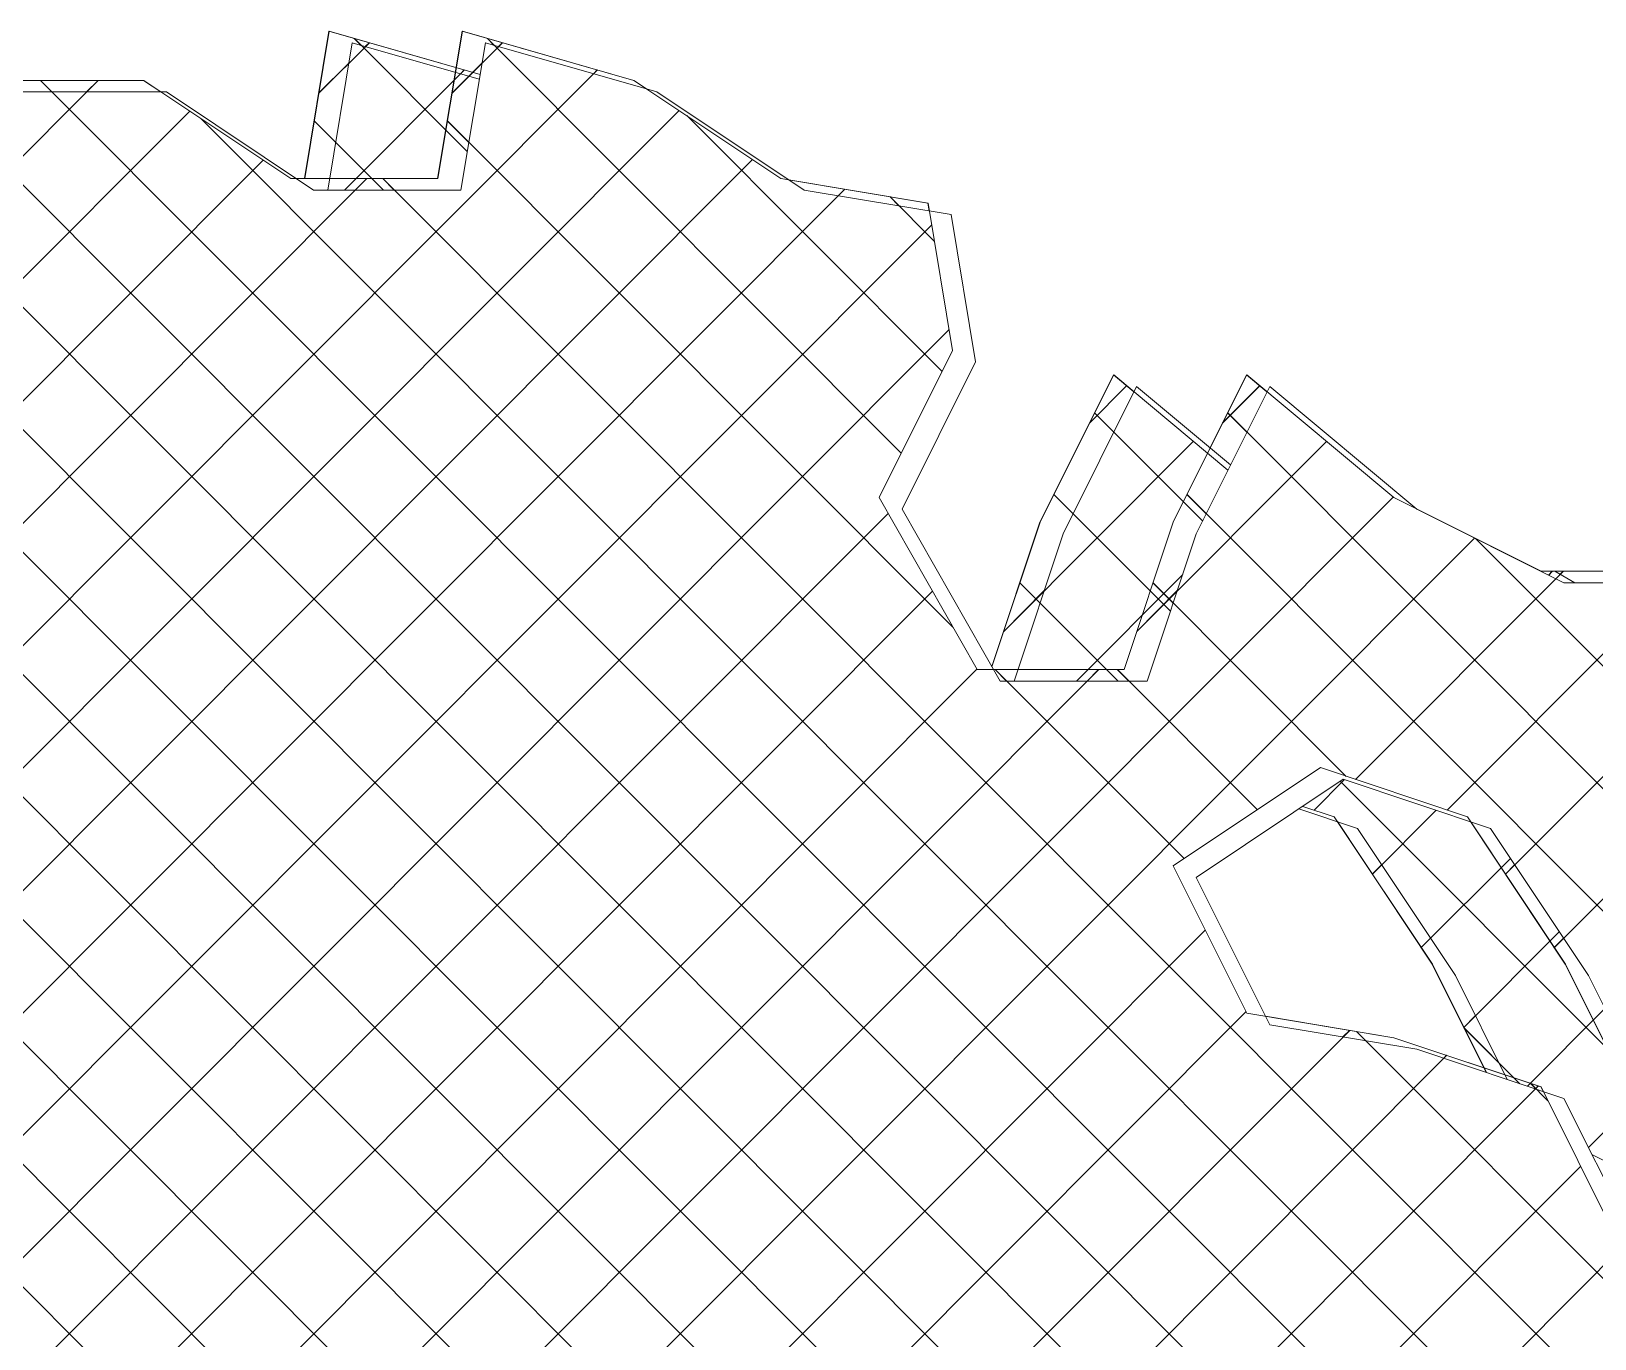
# Model space of a CAD drawing. Header units: millimetres. Extents: x -35517 to 139323, y -3702 to 5999.
# Drawn here: x 15675 to 16677, y 5162 to 5999 of the extents above; entities that cross this region are included whole.
import ezdxf

# ---------------------------------------------------------------- set-up
doc = ezdxf.new("R2010")
doc.units = ezdxf.units.MM
doc.layers.add('G-IMPT', color=8, linetype='Continuous', lineweight=5)
doc.layers.add('L-PLNT', color=71, linetype='Continuous', lineweight=5)

# ---------------------------------------------------------------- blocks, each defined once
blk = doc.blocks.new('SVA_Shades of Green Tree - Australian_Tree_based_on_Leopard_Tree_2901-V229-GENERAL SOUTH ELEVATION')
at = {"layer": 'G-IMPT'}
for p, q in [((-3963.9, 5959.5), (-3931.6, 5991.8)), ((-3936.9, 5990.1), (-3941.3, 5994.5)), ((-3868.9, 5922.1), (-3941.2, 5994.5)), ((-3934.2, 5989.4), (-3931.8, 5991.8)), ((-3964.1, 5959.5), (-3944.8, 5978.8)), ((-3947.6, 5897.4), (-3870.7, 5974.4)), ((-3873.3, 5971.9), (-3870.9, 5974.4)), ((-3953.2, 5928), (-3967, 5941.8)), ((-3922.5, 5897.4), (-3966.9, 5941.8)), ((-3470.1, 5748.3), (-3446.5, 5772)), ((-3470, 5748.3), (-3446.4, 5772)), ((-3454.6, 5742.3), (-3467, 5754.7)), ((-3397.7, 5685.4), (-3466.9, 5754.7)), ((-3525.1, 5614.7), (-3403.7, 5736.4)), ((-3480.7, 5690), (-3493.1, 5702.4)), ((-3418.3, 5627.6), (-3493, 5702.4)), ((-3478.6, 5582.9), (-3410.5, 5651.1)), ((-3176.1, 5650.7), (-3173.7, 5653.2)), ((-3176, 5650.7), (-3173.5, 5653.2)), ((-3525.2, 5614.7), (-3499.3, 5640.8)), ((-3501.9, 5632.8), (-3514.9, 5645.8)), ((-3451.9, 5582.9), (-3514.8, 5645.8)), ((-3326.3, 5500.2), (-3306.8, 5519.7)), ((-3115.8, 5324.6), (-3309.5, 5518.7)), ((-3288.9, 5459.2), (-3248.1, 5500.1)), ((-3289, 5459.2), (-3283.1, 5465.2)), ((-3257.6, 5412.1), (-3200.5, 5469.3)), ((-3230.3, 5361), (-3169.2, 5422.2)), ((-3257.7, 5412.1), (-3251.8, 5418.1)), ((-3189.6, 5323.3), (-3140, 5373.1)), ((-3230.4, 5361), (-3223, 5368.5)), ((-3207.9, 5338.3), (-3230.3, 5360.7)), ((-3194.4, 5324.9), (-3230.1, 5360.7)), ((-3150.5, 5284.1), (-3113.9, 5320.8))]:
    blk.add_line(p, q, dxfattribs=at)
at = {"layer": 'G-IMPT', "flags": 128}
for points in [[(-3860.7, 5971.5), (-3957.3, 5999.2), (-3973, 5904.8), (-3978.3, 5904.8)], [(-3860.7, 5971.5), (-3957.5, 5999.2), (-3973.2, 5904.8), (-3978.3, 5904.8)], [(-3441.8, 5768.1), (-3454.8, 5779), (-3502, 5684.6), (-3532.8, 5592.1)], [(-3381.5, 5717.9), (-3454.7, 5779), (-3501.8, 5684.6), (-3532.7, 5592)], [(-3159.1, 5645.8), (-3172, 5653.2), (-3181, 5653.2)], [(-3159.2, 5645.8), (-3172.1, 5653.2), (-3181, 5653.2)], [(-3333.5, 5502.6), (-3313.4, 5495.9), (-3250.5, 5401.6), (-3215.8, 5332.1)], [(-3311.4, 5492.8), (-3250.7, 5401.6), (-3216, 5332.1)], [(-3148.3, 5279.6), (-3109.2, 5260), (-3066.5, 5281.4)]]:
    blk.add_lwpolyline(points, dxfattribs=at)
at = {"layer": 'L-PLNT'}
for p, q in [((-3942.6, 5991.8), (-3958.3, 5897.4)), ((-3942.6, 5991.8), (-3942.7, 5991.8)), ((-3861.2, 5968.5), (-3942.6, 5991.8)), ((-3440, 5771.6), (-3487.1, 5677.2)), ((-3379.8, 5721.4), (-3440, 5771.6)), ((-3440, 5771.6), (-3440, 5771.6)), ((-3487.1, 5677.2), (-3518.5, 5582.9)), ((-3487.1, 5677.2), (-3487.2, 5677.2)), ((-3336, 5501), (-3298.6, 5488.5)), ((-3298.6, 5488.5), (-3235.8, 5394.2)), ((-3235.8, 5394.2), (-3235.9, 5394.2)), ((-3235.8, 5394.2), (-3202.6, 5327.7)), ((-3148.3, 5279.6), (-3094.4, 5252.6))]:
    blk.add_line(p, q, dxfattribs=at)
blk = doc.blocks.new('SVA_Shades of Green Tree - Australian_Tree_based_on_Leopard_Tree_2901-V232-GENERAL SOUTH ELEVATION')
at = {"layer": 'G-IMPT'}
for p, q in [((-3878.6, 5959.5), (-3846.3, 5991.8)), ((-3851.6, 5990.1), (-3856, 5994.5)), ((-3590.8, 5728.9), (-3855.9, 5994.5)), ((-3848.9, 5989.4), (-3846.5, 5991.8)), ((-4623.6, 5134.8), (-3785.4, 5974.4)), ((-3878.8, 5959.5), (-3859.5, 5978.8)), ((-3788, 5971.9), (-3785.6, 5974.4)), ((-4598.1, 5474.1), (-4105.3, 5967.7)), ((-3340.3, 5085.9), (-4213.4, 5960.5)), ((-4135.1, 5960.3), (-4142.4, 5967.7)), ((-3288.1, 5112), (-4142.3, 5967.7)), ((-4112.8, 5960.3), (-4105.4, 5967.7)), ((-3410.1, 4685.3), (-4678.2, 5955.5)), ((-4612.2, 5381.6), (-4046.7, 5948)), ((-4601, 5079), (-3733.1, 5948.4)), ((-3392.5, 5059.8), (-4277, 5945.8)), ((-3235.9, 5138.2), (-4039.6, 5943.3)), ((-3867.9, 5928), (-3881.7, 5941.8)), ((-3557.7, 5617.4), (-3881.6, 5941.8)), ((-3564.6, 5781.2), (-3728.3, 5945.2)), ((-4593.9, 5321.4), (-3999.7, 5916.6)), ((-4590.3, 5011.3), (-3686.1, 5917)), ((-3410.2, 4999.1), (-4329.2, 5919.7)), ((-4593.3, 5243.6), (-3933.2, 5904.8)), ((-3356.9, 4710.4), (-4553, 5908.5)), ((-3312.7, 4744.6), (-4471, 5904.8)), ((-3268.5, 4778.7), (-4392.7, 5904.8)), ((-3940.7, 5897.4), (-3933.3, 5904.8)), ((-3915.7, 5897.4), (-3923, 5904.8)), ((-3175.5, 5156.1), (-3922.9, 5904.8)), ((-4587.9, 4935.3), (-3626.9, 5898)), ((-3631.2, 5893.7), (-3627, 5898)), ((-3592.3, 5887.3), (-3598.2, 5893.2)), ((-3569.5, 5864.5), (-3598.1, 5893.2)), ((-3789.1, 4986.5), (-4675.6, 5874.4)), ((-4553.2, 4891.6), (-3571.3, 5875.2)), ((-4503.1, 4863.4), (-3560.1, 5808)), ((-3846.8, 4965.8), (-4675.2, 5795.6)), ((-3384.9, 5748.3), (-3361.2, 5772)), ((-3384.7, 5748.3), (-3361.1, 5772)), ((-3369.3, 5742.3), (-3381.7, 5754.7)), ((-2933.1, 5305.5), (-3381.6, 5754.7)), ((-3439.8, 5614.7), (-3318.4, 5736.4)), ((-4113.1, 4861.9), (-3275.7, 5700.7)), ((-3395.4, 5690), (-3407.8, 5702.4)), ((-2985.3, 5279.3), (-3407.7, 5702.4)), ((-4295.7, 4992.7), (-3599.3, 5690.3)), ((-4094.7, 4801.9), (-3223.6, 5674.5)), ((-2905.3, 5356), (-3222.9, 5674.2)), ((-3870.6, 4911.2), (-4611, 5652.9)), ((-3299.7, 5519.8), (-3166.6, 5653.2)), ((-3241, 5500.2), (-3088.3, 5653.2)), ((-3171.5, 5648.4), (-3166.7, 5653.2)), ((-4226.9, 4983.2), (-3570.8, 5640.4)), ((-3439.9, 5614.7), (-3414, 5640.8)), ((-3416.6, 5632.8), (-3429.6, 5645.8)), ((-3305.7, 5521.8), (-3429.5, 5645.8)), ((-3203.6, 5459.2), (-3037.9, 5625.2)), ((-4186.4, 4945.3), (-3542.3, 5590.5)), ((-4146, 4907.3), (-3464.2, 5590.3)), ((-3523.4, 5582.9), (-3530.7, 5590.3)), ((-3409.6, 5469.1), (-3530.6, 5590.3)), ((-3471.8, 5582.9), (-3464.4, 5590.3)), ((-3445.1, 5582.9), (-3452.4, 5590.3)), ((-3362.6, 5500.4), (-3452.3, 5590.3)), ((-3172.3, 5412.1), (-2988, 5596.7)), ((-3203.7, 5459.2), (-3197.8, 5465.2)), ((-3856, 4962.5), (-3396, 5423.3)), ((-3172.4, 5412.1), (-3166.5, 5418.1)), ((-3754.6, 4985.7), (-3369.9, 5371.1)), ((-3735.1, 4926.9), (-3303.5, 5359.1)), ((-3307.9, 5354.9), (-3303.7, 5359.1)), ((-3293.3, 5352.5), (-3299.2, 5358.4)), ((-3106.7, 5165.7), (-3299.1, 5358.4)), ((-3715.5, 4868), (-3241.3, 5343.1)), ((-3243.2, 5341.2), (-3241.4, 5343.1)), ((-3655.6, 4849.6), (-3182.5, 5323.5)), ((-3184.1, 5321.5), (-3187.8, 5325.2)), ((-3176.5, 5314), (-3187.7, 5325.2)), ((-3184.5, 5321.6), (-3182.7, 5323.5)), ((-3342.5, 5084.8), (-3155.5, 5272.1)), ((-3196.5, 5152.6), (-3125.5, 5223.8))]:
    blk.add_line(p, q, dxfattribs=at)
at = {"layer": 'G-IMPT', "flags": 128}
for points in [[(-3133.8, 5228.6), (-3180.9, 5322.9), (-3275.2, 5354.4), (-3369.4, 5370.1), (-3416.5, 5464.5), (-3322.3, 5527.4), (-3228.1, 5495.9), (-3165.2, 5401.6), (-3118.1, 5307.2)], [(-3086.7, 5653.2), (-3180.9, 5653.2), (-3275.2, 5700.4), (-3369.4, 5779), (-3416.5, 5684.6), (-3448, 5590.3), (-3542.2, 5590.3), (-3605, 5700.4), (-3557.9, 5794.7), (-3573.6, 5889.1), (-3667.9, 5904.8), (-3762.1, 5967.7), (-3872, 5999.2), (-3887.7, 5904.8), (-3982, 5904.8), (-4076.2, 5967.7), (-4170.5, 5967.7)], [(-3754, 5962.2), (-3762.2, 5967.7), (-3872.2, 5999.2), (-3887.9, 5904.8), (-3978.3, 5904.8)], [(-4065.3, 5960.3), (-4076.4, 5967.7), (-4170.6, 5967.7), (-4264.8, 5952), (-4359.1, 5904.8), (-4543.8, 5904.8)], [(-3572.9, 5884), (-3573.7, 5889.1), (-3663, 5904)], [(-3356.5, 5768.1), (-3369.6, 5779), (-3416.7, 5684.6), (-3448.1, 5590.3), (-3531.7, 5590.3)], [(-3073.9, 5645.8), (-3086.8, 5653.2), (-3181, 5653.2)], [(-3226.1, 5492.8), (-3165.4, 5401.6), (-3118.2, 5307.2), (-3103.4, 5299.8)], [(-3179.6, 5320), (-3181.1, 5322.9), (-3275.3, 5354.4), (-3357.4, 5368.1)]]:
    blk.add_lwpolyline(points, dxfattribs=at)
at = {"layer": 'L-PLNT'}
for p, q in [((-3857.3, 5991.8), (-3873, 5897.4)), ((-3857.3, 5991.8), (-3857.4, 5991.8)), ((-3747.4, 5960.3), (-3857.3, 5991.8)), ((-4061.5, 5960.3), (-4155.7, 5960.3)), ((-3967.3, 5897.4), (-4061.5, 5960.3)), ((-3653.1, 5897.4), (-3747.4, 5960.3)), ((-3873, 5897.4), (-3967.3, 5897.4)), ((-3558.9, 5881.7), (-3653.1, 5897.4)), ((-3543.2, 5787.3), (-3558.9, 5881.7)), ((-3590.3, 5693), (-3543.2, 5787.3)), ((-3354.7, 5771.6), (-3401.8, 5677.2)), ((-3260.5, 5693), (-3354.7, 5771.6)), ((-3354.7, 5771.6), (-3354.7, 5771.6)), ((-3527.5, 5582.9), (-3590.3, 5693)), ((-3166.2, 5645.8), (-3260.5, 5693)), ((-3401.8, 5677.2), (-3433.2, 5582.9)), ((-3401.8, 5677.2), (-3401.9, 5677.2)), ((-3072, 5645.8), (-3166.2, 5645.8)), ((-3433.2, 5582.9), (-3527.5, 5582.9)), ((-3401.8, 5457.1), (-3307.6, 5520)), ((-3307.6, 5520), (-3213.3, 5488.5)), ((-3213.3, 5488.5), (-3150.5, 5394.2)), ((-3354.7, 5362.7), (-3401.8, 5457.1)), ((-3150.5, 5394.2), (-3150.6, 5394.2)), ((-3150.5, 5394.2), (-3103.4, 5299.8)), ((-3260.5, 5347), (-3354.7, 5362.7)), ((-3166.2, 5315.5), (-3260.5, 5347)), ((-3119.1, 5221.2), (-3166.2, 5315.5))]:
    blk.add_line(p, q, dxfattribs=at)

msp = doc.modelspace()

# ---------------------------------------------------------------- block references
at = {"layer": 'L-PLNT'}
for name in ['SVA_Shades of Green Tree - Australian_Tree_based_on_Leopard_Tree_2901-V229-GENERAL SOUTH ELEVATION', 'SVA_Shades of Green Tree - Australian_Tree_based_on_Leopard_Tree_2901-V232-GENERAL SOUTH ELEVATION']:
    msp.add_blockref(name, (19823.2, 0), dxfattribs=at)

doc.saveas('drawing.dxf')
